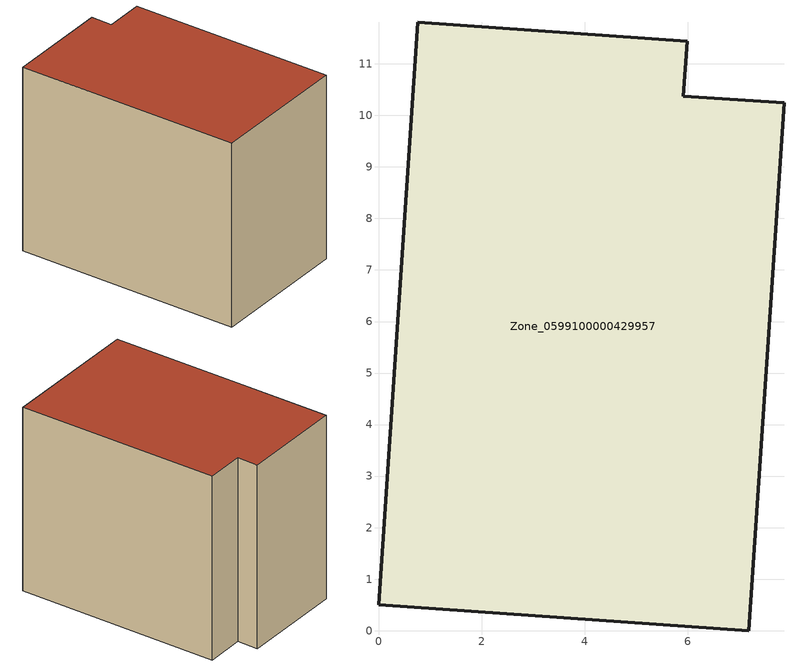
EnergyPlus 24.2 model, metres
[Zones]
Zone_0599100000429957
 floor ground (C_G): 0,0.5 0.76,11.81 5.99,11.44 5.92,10.37 7.87,10.24 7.18,0 z7.58
 wall outside (C_F): 5.92,10.37 5.99,11.44 0.76,11.81 0,0.5 7.18,0 7.87,10.24 5.92,10.37 z7.58:17.06
 roof outside (C_R): 7.18,0 7.87,10.24 5.92,10.37 5.99,11.44 0.76,11.81 0,0.5 z17.06
[BUILDING]
Pand.0599100000429957: North Axis=0; Terrain=City; Loads Convergence Tolerance Value=0.04; Temperature Convergence Tolerance Value=0.4; Solar Distribution=FullExterior; Maximum Number of Warmup Days=25; Minimum Number of Warmup Days=1
[Site:Location]
Rotterdam.The.Hague.AP_ZH_NLD Design_Conditions: Latitude=51.96; Longitude=4.45; Time Zone=1; Elevation=-4.5
[SITE:GROUNDTEMPERATURE:BUILDINGSURFACE]
18, 18, 18, 18, 18, 18, 18, 18, 18, 18, 18, 18
[MATERIAL] Thermal Absorptance=0.9; Solar Absorptance=0.7; Visible Absorptance=0.7
Name | Roughness | Thickness | Conductivity | Density | Specific Heat
G.TI.2006-2014 | MediumSmooth | 0.15 | 0.06 | 540 | 1210
F.TI.2006-2014 | Rough | 0.3 | 0.12 | 1920 | 840
R.TI.2006-2014 | MediumRough | 0.2 | 0.08 | 1500 | 1000
[CONSTRUCTION]
C_G: G.TI.2006-2014
C_F: F.TI.2006-2014
C_R: R.TI.2006-2014
[ZONE]
Zone_0599100000429957: Type=1; Multiplier=1; Ceiling Height=Autocalculate; Volume=Autocalculate; Floor Area=autocalculate; Part of Total Floor Area=Yes
[ZONEINFILTRATION:DESIGNFLOWRATE]
Infil_Zone_0599100000429957: Zone or ZoneList or Space or SpaceList=Zone_0599100000429957; Schedule=AlwaysOn; Design Flow Rate Calculation Method=Flow/Area; Flow Rate per Floor Area=0.0015; Constant Term Coefficient=1; Temperature Term Coefficient=0; Velocity Term Coefficient=0; Velocity Squared Term Coefficient=0
[HVACTEMPLATE:ZONE:IDEALLOADSAIRSYSTEM]
Zone_0599100000429957: Maximum Heating Supply Air Temperature=50; Minimum Cooling Supply Air Temperature=13; Maximum Heating Supply Air Humidity Ratio=0.0156; Minimum Cooling Supply Air Humidity Ratio=0.0077; Heating Limit=NoLimit; Cooling Limit=NoLimit; Dehumidification Control Type=ConstantSensibleHeatRatio; Cooling Sensible Heat Ratio=0.7; Dehumidification Setpoint=60; Humidification Control Type=None; Humidification Setpoint=30; Outdoor Air Method=None; Outdoor Air Flow Rate per Person=0.00944; Outdoor Air Flow Rate per Zone Floor Area=0; Outdoor Air Flow Rate per Zone=0; Demand Controlled Ventilation Type=None; Outdoor Air Economizer Type=NoEconomizer; Heat Recovery Type=None; Sensible Heat Recovery Effectiveness=0.7; Latent Heat Recovery Effectiveness=0.65
[ZONECONTROL:THERMOSTAT]
ThermostatControl_Zone_0599100000429957: Zone or ZoneList=Zone_0599100000429957; Control Type Schedule=DualSetpointControlType; Control 1=Thermostat_Zone_0599100000429957; Temperature Difference Between Cutout And Setpoint=0
[THERMOSTATSETPOINT:DUALSETPOINT]
Thermostat_Zone_0599100000429957: Heating Setpoint Temperature Schedule=HeatingSetpoint_Zone_0599100000429957; Cooling Setpoint Temperature Schedule=CoolingSetpoint_Zone_0599100000429957
[SCHEDULE:COMPACT]
HeatingSetpoint_Zone_0599100000429957: Through: 12/31, For: AllDays, Until: 24:00, 21
CoolingSetpoint_Zone_0599100000429957: Through: 12/31, For: AllDays, Until: 24:00, 24
DualSetpointControlType: Through: 12/31, For: AllDays, Until: 24:00, 4
AlwaysOn: Through: 12/31, For: AllDays, Until: 24:00, 1
